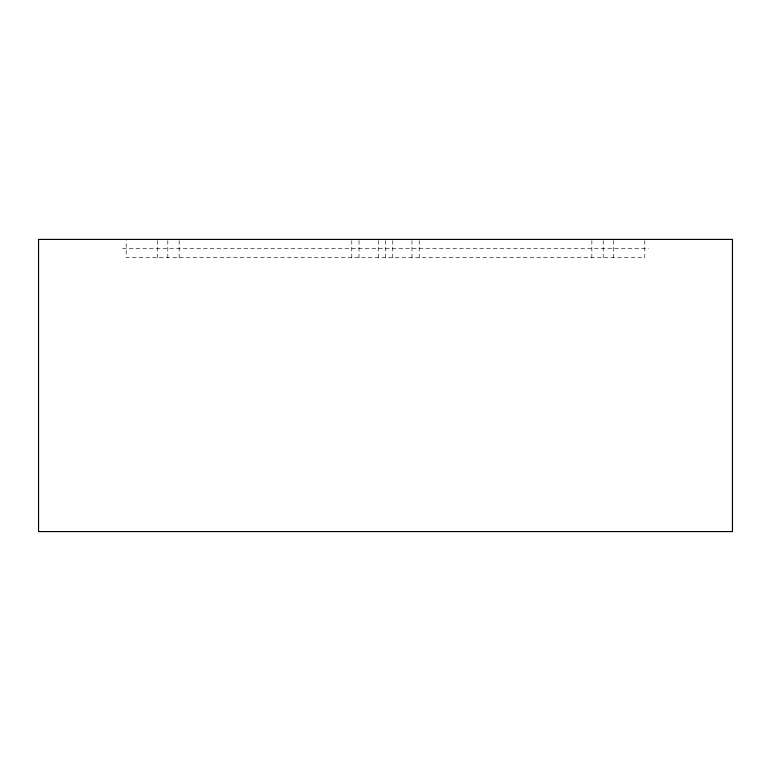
<?xml version="1.0" encoding="UTF-8"?>
<svg xmlns="http://www.w3.org/2000/svg" width="771" height="771" viewBox="0 0 771 771"><rect width="100%" height="100%" fill="white"/><g stroke="black" fill="none" stroke-linecap="round" stroke-linejoin="round"><path stroke-width="0.58" stroke-dasharray="3.85 2.89" d="M122.55 248.541L648.45 248.541M644.797 240.562L644.797 257.678L126.203 257.678L126.203 240.562M613.359 240.562L613.359 257.678M603.192 240.562L603.192 257.678M591.849 240.562L591.849 257.678M419.212 240.562L419.212 257.678M411.974 240.562L411.974 257.678M392.738 240.562L392.738 257.678M385.5 240.562L385.5 257.678M378.262 240.562L378.262 257.678M359.026 240.562L359.026 257.678M351.788 240.562L351.788 257.678M179.151 240.562L179.151 257.678M167.808 240.562L167.808 257.678M157.641 240.562L157.641 257.678"/><path stroke-width="1.16" d="M732.45 239.415L38.55 239.415L38.55 531.585L732.45 531.585L732.45 239.415"/></g></svg>
